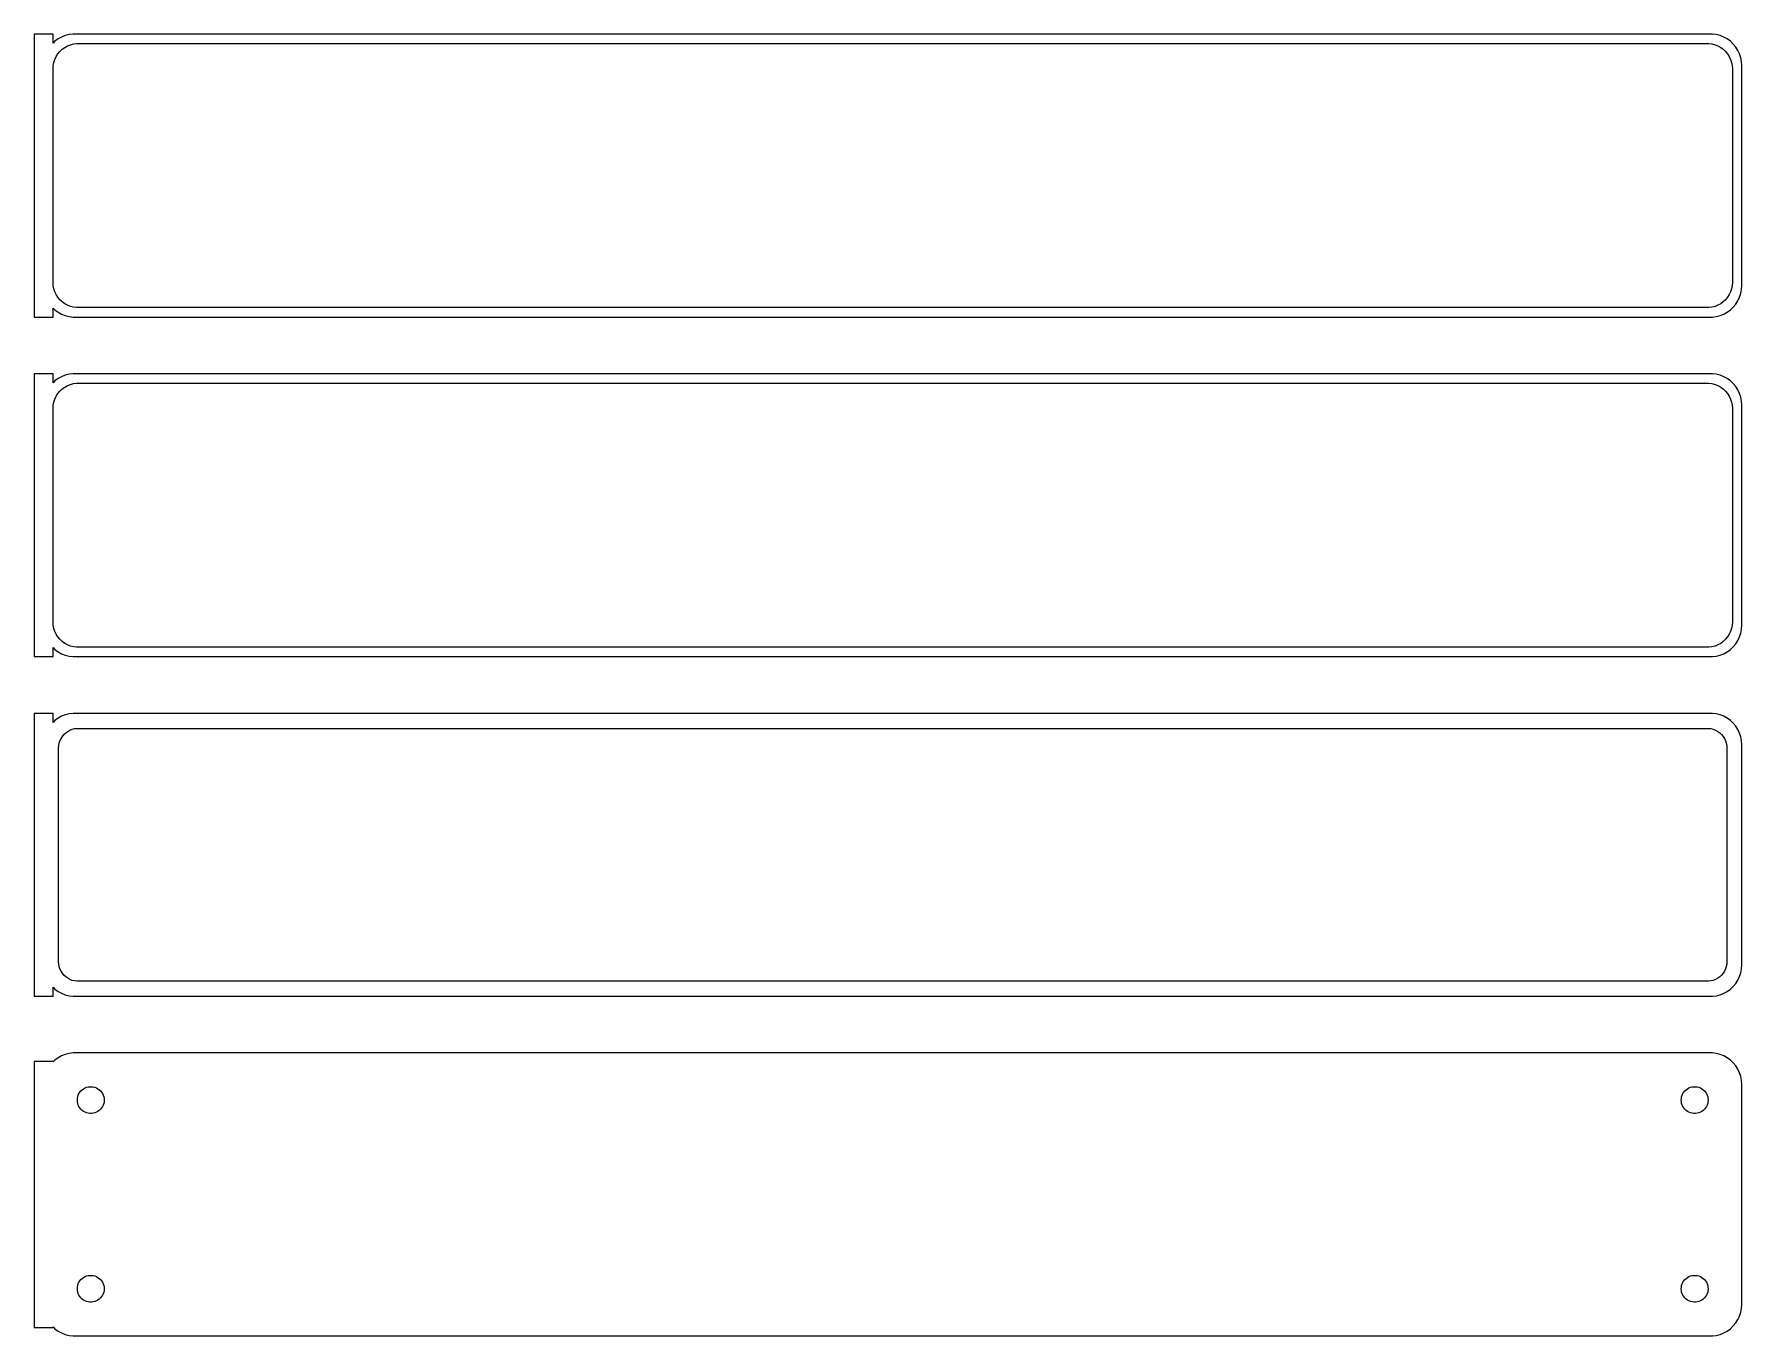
# Model space of a CAD drawing. Header units: metres. Extents: x -136 to 135, y 194 to 400.
import ezdxf

# ---------------------------------------------------------------- set-up
doc = ezdxf.new("R2010")
doc.units = ezdxf.units.M

msp = doc.modelspace()

# ---------------------------------------------------------------- linework, layer by layer
for p, q in [((-133.5, 400.49), (-136.5, 400.49)), ((-136.5, 400.49), (-136.5, 355.51)), ((-133.5, 399.059), (-133.5, 400.49)), ((-133.187, 399.353), (-133.5, 399.059)), ((-132.679, 399.722), (-133.187, 399.353)), ((-132.129, 400.024), (-132.679, 399.722)), ((-131.545, 400.255), (-132.129, 400.024)), ((-130.937, 400.411), (-131.545, 400.255)), ((-130.314, 400.49), (-130.937, 400.411)), ((130.314, 400.49), (-130.314, 400.49)), ((130.937, 400.411), (130.314, 400.49)), ((131.545, 400.255), (130.937, 400.411)), ((132.129, 400.024), (131.545, 400.255)), ((132.679, 399.722), (132.129, 400.024)), ((133.187, 399.353), (132.679, 399.722)), ((133.645, 398.923), (133.187, 399.353)), ((-133.374, 395.995), (-133.219, 396.472)), ((-133.219, 396.472), (-133.005, 396.927)), ((-133.005, 396.927), (-132.736, 397.351)), ((-132.736, 397.351), (-132.416, 397.738)), ((-132.416, 397.738), (-132.05, 398.082)), ((-132.05, 398.082), (-131.643, 398.377)), ((-131.643, 398.377), (-131.203, 398.619)), ((-131.203, 398.619), (-130.736, 398.804)), ((-130.736, 398.804), (-130.25, 398.929)), ((-130.25, 398.929), (-129.751, 398.992)), ((-129.751, 398.992), (129.751, 398.992)), ((129.751, 398.992), (130.25, 398.929)), ((130.25, 398.929), (130.736, 398.804)), ((130.736, 398.804), (131.203, 398.619)), ((131.203, 398.619), (131.643, 398.377)), ((131.643, 398.377), (132.05, 398.082)), ((132.05, 398.082), (132.416, 397.738)), ((132.416, 397.738), (132.736, 397.351)), ((132.736, 397.351), (133.005, 396.927)), ((133.005, 396.927), (133.219, 396.472)), ((133.219, 396.472), (133.374, 395.995)), ((134.045, 398.439), (133.645, 398.923)), ((134.382, 397.909), (134.045, 398.439)), ((134.649, 397.341), (134.382, 397.909)), ((134.843, 396.743), (134.649, 397.341)), ((134.961, 396.127), (134.843, 396.743)), ((-133.5, 395), (-133.468, 395.501)), ((-133.5, 361), (-133.5, 395)), ((-133.468, 395.501), (-133.374, 395.995)), ((133.374, 395.995), (133.468, 395.501)), ((133.468, 395.501), (133.5, 395)), ((133.5, 395), (133.5, 361)), ((135, 395.5), (134.961, 396.127)), ((135, 360.5), (135, 395.5)), ((-133.468, 360.499), (-133.5, 361)), ((-133.374, 360.005), (-133.468, 360.499)), ((-133.219, 359.528), (-133.374, 360.005)), ((-133.005, 359.073), (-133.219, 359.528)), ((-132.736, 358.649), (-133.005, 359.073)), ((-132.416, 358.262), (-132.736, 358.649)), ((132.736, 358.649), (132.416, 358.262)), ((133.005, 359.073), (132.736, 358.649)), ((133.219, 359.528), (133.005, 359.073)), ((133.374, 360.005), (133.219, 359.528)), ((133.468, 360.499), (133.374, 360.005)), ((133.5, 361), (133.468, 360.499)), ((134.382, 358.091), (134.649, 358.659)), ((134.649, 358.659), (134.843, 359.257)), ((134.843, 359.257), (134.961, 359.873)), ((134.961, 359.873), (135, 360.5)), ((-133.5, 356.941), (-133.187, 356.647)), ((-133.5, 355.51), (-133.5, 356.941)), ((-133.187, 356.647), (-132.679, 356.278)), ((-132.679, 356.278), (-132.129, 355.976)), ((-132.05, 357.918), (-132.416, 358.262)), ((-132.129, 355.976), (-131.545, 355.745)), ((-131.643, 357.623), (-132.05, 357.918)), ((-131.203, 357.381), (-131.643, 357.623)), ((-131.545, 355.745), (-130.937, 355.589)), ((-130.736, 357.196), (-131.203, 357.381)), ((-130.25, 357.071), (-130.736, 357.196)), ((-129.751, 357.008), (-130.25, 357.071)), ((129.751, 357.008), (-129.751, 357.008)), ((130.25, 357.071), (129.751, 357.008)), ((130.736, 357.196), (130.25, 357.071)), ((131.203, 357.381), (130.736, 357.196)), ((130.937, 355.589), (131.545, 355.745)), ((131.643, 357.623), (131.203, 357.381)), ((131.545, 355.745), (132.129, 355.976)), ((132.05, 357.918), (131.643, 357.623)), ((132.416, 358.262), (132.05, 357.918)), ((132.129, 355.976), (132.679, 356.278)), ((132.679, 356.278), (133.187, 356.647)), ((133.187, 356.647), (133.645, 357.077)), ((133.645, 357.077), (134.045, 357.561)), ((134.045, 357.561), (134.382, 358.091)), ((-136.5, 355.51), (-133.5, 355.51)), ((-130.937, 355.589), (-130.314, 355.51)), ((-130.314, 355.51), (130.314, 355.51)), ((130.314, 355.51), (130.937, 355.589)), ((-133.5, 346.49), (-136.5, 346.49)), ((-136.5, 346.49), (-136.5, 301.51)), ((-133.5, 345.059), (-133.5, 346.49)), ((-133.187, 345.353), (-133.5, 345.059)), ((-132.679, 345.722), (-133.187, 345.353)), ((-132.129, 346.024), (-132.679, 345.722)), ((-131.545, 346.255), (-132.129, 346.024)), ((-130.937, 346.411), (-131.545, 346.255)), ((-130.314, 346.49), (-130.937, 346.411)), ((-130.736, 344.804), (-130.25, 344.929)), ((130.314, 346.49), (-130.314, 346.49)), ((-130.25, 344.929), (-129.751, 344.992)), ((-129.751, 344.992), (129.751, 344.992)), ((129.751, 344.992), (130.25, 344.929)), ((130.25, 344.929), (130.736, 344.804)), ((130.937, 346.411), (130.314, 346.49)), ((131.545, 346.255), (130.937, 346.411)), ((132.129, 346.024), (131.545, 346.255)), ((132.679, 345.722), (132.129, 346.024)), ((133.187, 345.353), (132.679, 345.722)), ((133.645, 344.923), (133.187, 345.353)), ((134.045, 344.439), (133.645, 344.923)), ((-133.374, 341.995), (-133.219, 342.472)), ((-133.219, 342.472), (-133.005, 342.927)), ((-133.005, 342.927), (-132.736, 343.351)), ((-132.736, 343.351), (-132.416, 343.738)), ((-132.416, 343.738), (-132.05, 344.082)), ((-132.05, 344.082), (-131.643, 344.377)), ((-131.643, 344.377), (-131.203, 344.619)), ((-131.203, 344.619), (-130.736, 344.804)), ((130.736, 344.804), (131.203, 344.619)), ((131.203, 344.619), (131.643, 344.377)), ((131.643, 344.377), (132.05, 344.082)), ((132.05, 344.082), (132.416, 343.738)), ((132.416, 343.738), (132.736, 343.351)), ((132.736, 343.351), (133.005, 342.927)), ((133.005, 342.927), (133.219, 342.472)), ((133.219, 342.472), (133.374, 341.995)), ((134.382, 343.909), (134.045, 344.439)), ((134.649, 343.341), (134.382, 343.909)), ((134.843, 342.743), (134.649, 343.341)), ((134.961, 342.127), (134.843, 342.743)), ((135, 341.5), (134.961, 342.127)), ((-133.5, 341), (-133.468, 341.501)), ((-133.5, 307), (-133.5, 341)), ((-133.468, 341.501), (-133.374, 341.995)), ((133.374, 341.995), (133.468, 341.501)), ((133.468, 341.501), (133.5, 341)), ((133.5, 341), (133.5, 307)), ((135, 306.5), (135, 341.5)), ((-133.468, 306.499), (-133.5, 307)), ((133.5, 307), (133.468, 306.499)), ((-133.374, 306.005), (-133.468, 306.499)), ((-133.219, 305.528), (-133.374, 306.005)), ((-133.005, 305.073), (-133.219, 305.528)), ((-132.736, 304.649), (-133.005, 305.073)), ((-132.416, 304.262), (-132.736, 304.649)), ((-132.05, 303.918), (-132.416, 304.262)), ((132.416, 304.262), (132.05, 303.918)), ((132.736, 304.649), (132.416, 304.262)), ((133.005, 305.073), (132.736, 304.649)), ((133.219, 305.528), (133.005, 305.073)), ((133.374, 306.005), (133.219, 305.528)), ((133.468, 306.499), (133.374, 306.005)), ((134.045, 303.561), (134.382, 304.091)), ((134.382, 304.091), (134.649, 304.659)), ((134.649, 304.659), (134.843, 305.257)), ((134.843, 305.257), (134.961, 305.873)), ((134.961, 305.873), (135, 306.5)), ((-136.5, 301.51), (-133.5, 301.51)), ((-133.5, 302.941), (-133.187, 302.647)), ((-133.5, 301.51), (-133.5, 302.941)), ((-133.187, 302.647), (-132.679, 302.278)), ((-132.679, 302.278), (-132.129, 301.976)), ((-132.129, 301.976), (-131.545, 301.745)), ((-131.643, 303.623), (-132.05, 303.918)), ((-131.203, 303.381), (-131.643, 303.623)), ((-131.545, 301.745), (-130.937, 301.589)), ((-130.736, 303.196), (-131.203, 303.381)), ((-130.937, 301.589), (-130.314, 301.51)), ((-130.25, 303.071), (-130.736, 303.196)), ((-130.314, 301.51), (130.314, 301.51)), ((-129.751, 303.008), (-130.25, 303.071)), ((129.751, 303.008), (-129.751, 303.008)), ((130.25, 303.071), (129.751, 303.008)), ((130.736, 303.196), (130.25, 303.071)), ((130.314, 301.51), (130.937, 301.589)), ((131.203, 303.381), (130.736, 303.196)), ((130.937, 301.589), (131.545, 301.745)), ((131.643, 303.623), (131.203, 303.381)), ((131.545, 301.745), (132.129, 301.976)), ((132.05, 303.918), (131.643, 303.623)), ((132.129, 301.976), (132.679, 302.278)), ((132.679, 302.278), (133.187, 302.647)), ((133.187, 302.647), (133.645, 303.077)), ((133.645, 303.077), (134.045, 303.561)), ((-133.5, 292.479), (-136.5, 292.479)), ((-136.5, 292.479), (-136.5, 247.521)), ((-133.5, 291.059), (-133.5, 292.479)), ((-133.187, 291.353), (-133.5, 291.059)), ((-132.679, 291.722), (-133.187, 291.353)), ((-132.129, 292.024), (-132.679, 291.722)), ((-131.545, 292.255), (-132.129, 292.024)), ((-130.937, 292.411), (-131.545, 292.255)), ((-130.314, 292.49), (-130.937, 292.411)), ((130.314, 292.49), (-130.314, 292.49)), ((130.937, 292.411), (130.314, 292.49)), ((131.545, 292.255), (130.937, 292.411)), ((132.129, 292.024), (131.545, 292.255)), ((132.679, 291.722), (132.129, 292.024)), ((133.187, 291.353), (132.679, 291.722)), ((133.645, 290.923), (133.187, 291.353)), ((134.045, 290.439), (133.645, 290.923)), ((-132.515, 287.774), (-132.394, 288.146)), ((-132.394, 288.146), (-132.228, 288.5)), ((-132.228, 288.5), (-132.018, 288.83)), ((-132.018, 288.83), (-131.769, 289.131)), ((-131.769, 289.131), (-131.484, 289.399)), ((-131.484, 289.399), (-131.168, 289.628)), ((-131.168, 289.628), (-130.825, 289.817)), ((-130.825, 289.817), (-130.462, 289.961)), ((-130.462, 289.961), (-130.083, 290.058)), ((-130.083, 290.058), (-129.695, 290.107)), ((-129.695, 290.107), (129.695, 290.107)), ((129.695, 290.107), (130.083, 290.058)), ((130.083, 290.058), (130.462, 289.961)), ((130.462, 289.961), (130.825, 289.817)), ((130.825, 289.817), (131.168, 289.628)), ((131.168, 289.628), (131.484, 289.399)), ((131.484, 289.399), (131.769, 289.131)), ((131.769, 289.131), (132.018, 288.83)), ((132.018, 288.83), (132.228, 288.5)), ((132.228, 288.5), (132.394, 288.146)), ((132.394, 288.146), (132.515, 287.774)), ((134.382, 289.909), (134.045, 290.439)), ((134.649, 289.341), (134.382, 289.909)), ((134.843, 288.743), (134.649, 289.341)), ((134.961, 288.127), (134.843, 288.743)), ((135, 287.5), (134.961, 288.127)), ((-132.613, 287), (-132.588, 287.39)), ((-132.613, 253), (-132.613, 287)), ((-132.588, 287.39), (-132.515, 287.774)), ((132.515, 287.774), (132.588, 287.39)), ((132.588, 287.39), (132.613, 287)), ((132.613, 287), (132.613, 253)), ((135, 252.5), (135, 287.5)), ((-132.588, 252.61), (-132.613, 253)), ((-132.515, 252.226), (-132.588, 252.61)), ((132.588, 252.61), (132.515, 252.226)), ((132.613, 253), (132.588, 252.61)), ((134.961, 251.873), (135, 252.5)), ((-132.394, 251.854), (-132.515, 252.226)), ((-132.228, 251.5), (-132.394, 251.854)), ((-132.018, 251.17), (-132.228, 251.5)), ((-131.769, 250.869), (-132.018, 251.17)), ((-131.484, 250.601), (-131.769, 250.869)), ((-131.168, 250.372), (-131.484, 250.601)), ((-130.825, 250.183), (-131.168, 250.372)), ((-130.462, 250.039), (-130.825, 250.183)), ((-130.083, 249.942), (-130.462, 250.039)), ((-129.695, 249.893), (-130.083, 249.942)), ((129.695, 249.893), (-129.695, 249.893)), ((130.083, 249.942), (129.695, 249.893)), ((130.462, 250.039), (130.083, 249.942)), ((130.825, 250.183), (130.462, 250.039)), ((131.168, 250.372), (130.825, 250.183)), ((131.484, 250.601), (131.168, 250.372)), ((131.769, 250.869), (131.484, 250.601)), ((132.018, 251.17), (131.769, 250.869)), ((132.228, 251.5), (132.018, 251.17)), ((132.394, 251.854), (132.228, 251.5)), ((132.515, 252.226), (132.394, 251.854)), ((134.045, 249.561), (134.382, 250.091)), ((134.382, 250.091), (134.649, 250.659)), ((134.649, 250.659), (134.843, 251.257)), ((134.843, 251.257), (134.961, 251.873)), ((-136.5, 247.521), (-133.5, 247.521)), ((-133.5, 247.521), (-133.5, 248.941)), ((-133.5, 248.941), (-133.187, 248.647)), ((-133.187, 248.647), (-132.679, 248.278)), ((-132.679, 248.278), (-132.129, 247.976)), ((-132.129, 247.976), (-131.545, 247.745)), ((-131.545, 247.745), (-130.937, 247.589)), ((-130.937, 247.589), (-130.314, 247.51)), ((-130.314, 247.51), (130.314, 247.51)), ((130.314, 247.51), (130.937, 247.589)), ((130.937, 247.589), (131.545, 247.745)), ((131.545, 247.745), (132.129, 247.976)), ((132.129, 247.976), (132.679, 248.278)), ((132.679, 248.278), (133.187, 248.647)), ((133.187, 248.647), (133.645, 249.077)), ((133.645, 249.077), (134.045, 249.561)), ((-133.5, 237.153), (-136.5, 237.153)), ((-136.5, 237.153), (-136.5, 194.847)), ((-133.187, 237.353), (-133.5, 237.059)), ((-133.5, 237.059), (-133.5, 237.153)), ((-132.679, 237.722), (-133.187, 237.353)), ((-132.129, 238.024), (-132.679, 237.722)), ((-131.545, 238.255), (-132.129, 238.024)), ((-130.937, 238.411), (-131.545, 238.255)), ((-130.314, 238.49), (-130.937, 238.411)), ((130.314, 238.49), (-130.314, 238.49)), ((130.937, 238.411), (130.314, 238.49)), ((131.545, 238.255), (130.937, 238.411)), ((132.129, 238.024), (131.545, 238.255)), ((132.679, 237.722), (132.129, 238.024)), ((133.187, 237.353), (132.679, 237.722)), ((133.645, 236.923), (133.187, 237.353)), ((134.045, 236.439), (133.645, 236.923)), ((134.382, 235.909), (134.045, 236.439)), ((134.649, 235.341), (134.382, 235.909)), ((134.843, 234.743), (134.649, 235.341)), ((134.961, 234.127), (134.843, 234.743)), ((135, 233.5), (134.961, 234.127)), ((135, 198.5), (135, 233.5)), ((-129.635, 231), (-129.618, 231.268)), ((-129.618, 230.732), (-129.635, 231)), ((-129.618, 231.268), (-129.568, 231.531)), ((-129.568, 231.531), (-129.485, 231.786)), ((-129.485, 231.786), (-129.371, 232.029)), ((-129.371, 232.029), (-129.227, 232.255)), ((-129.227, 232.255), (-129.057, 232.462)), ((-129.057, 232.462), (-128.861, 232.645)), ((-128.861, 232.645), (-128.644, 232.803)), ((-128.644, 232.803), (-128.409, 232.932)), ((-128.409, 232.932), (-128.16, 233.031)), ((-128.16, 233.031), (-127.9, 233.097)), ((-127.9, 233.097), (-127.634, 233.131)), ((-127.634, 233.131), (-127.366, 233.131)), ((-127.366, 233.131), (-127.1, 233.097)), ((-127.1, 233.097), (-126.84, 233.031)), ((-126.84, 233.031), (-126.591, 232.932)), ((-126.591, 232.932), (-126.356, 232.803)), ((-126.356, 232.803), (-126.139, 232.645)), ((-126.139, 232.645), (-125.943, 232.462)), ((-125.943, 232.462), (-125.773, 232.255)), ((-125.773, 232.255), (-125.629, 232.029)), ((-125.629, 232.029), (-125.515, 231.786)), ((-125.515, 231.786), (-125.432, 231.531)), ((-125.432, 231.531), (-125.382, 231.268)), ((-125.382, 231.268), (-125.365, 231)), ((-125.365, 231), (-125.382, 230.732)), ((125.365, 231), (125.382, 231.268)), ((125.382, 230.732), (125.365, 231)), ((125.382, 231.268), (125.432, 231.531)), ((125.432, 231.531), (125.515, 231.786)), ((125.515, 231.786), (125.629, 232.029)), ((125.629, 232.029), (125.773, 232.255)), ((125.773, 232.255), (125.943, 232.462)), ((125.943, 232.462), (126.139, 232.645)), ((126.139, 232.645), (126.356, 232.803)), ((126.356, 232.803), (126.591, 232.932)), ((126.591, 232.932), (126.84, 233.031)), ((126.84, 233.031), (127.1, 233.097)), ((127.1, 233.097), (127.366, 233.131)), ((127.366, 233.131), (127.634, 233.131)), ((127.634, 233.131), (127.9, 233.097)), ((127.9, 233.097), (128.16, 233.031)), ((128.16, 233.031), (128.409, 232.932)), ((128.409, 232.932), (128.644, 232.803)), ((128.644, 232.803), (128.861, 232.645)), ((128.861, 232.645), (129.057, 232.462)), ((129.057, 232.462), (129.227, 232.255)), ((129.227, 232.255), (129.371, 232.029)), ((129.371, 232.029), (129.485, 231.786)), ((129.485, 231.786), (129.568, 231.531)), ((129.568, 231.531), (129.618, 231.268)), ((129.618, 231.268), (129.635, 231)), ((129.635, 231), (129.618, 230.732)), ((-129.568, 230.469), (-129.618, 230.732)), ((-129.485, 230.214), (-129.568, 230.469)), ((-129.371, 229.971), (-129.485, 230.214)), ((-129.227, 229.745), (-129.371, 229.971)), ((-129.057, 229.538), (-129.227, 229.745)), ((-128.861, 229.355), (-129.057, 229.538)), ((-128.644, 229.197), (-128.861, 229.355)), ((-128.409, 229.068), (-128.644, 229.197)), ((-128.16, 228.969), (-128.409, 229.068)), ((-127.9, 228.903), (-128.16, 228.969)), ((-127.634, 228.869), (-127.9, 228.903)), ((-127.366, 228.869), (-127.634, 228.869)), ((-127.1, 228.903), (-127.366, 228.869)), ((-126.84, 228.969), (-127.1, 228.903)), ((-126.591, 229.068), (-126.84, 228.969)), ((-126.356, 229.197), (-126.591, 229.068)), ((-126.139, 229.355), (-126.356, 229.197)), ((-125.943, 229.538), (-126.139, 229.355)), ((-125.773, 229.745), (-125.943, 229.538)), ((-125.629, 229.971), (-125.773, 229.745)), ((-125.515, 230.214), (-125.629, 229.971)), ((-125.432, 230.469), (-125.515, 230.214)), ((-125.382, 230.732), (-125.432, 230.469)), ((125.432, 230.469), (125.382, 230.732)), ((125.515, 230.214), (125.432, 230.469)), ((125.629, 229.971), (125.515, 230.214)), ((125.773, 229.745), (125.629, 229.971)), ((125.943, 229.538), (125.773, 229.745)), ((126.139, 229.355), (125.943, 229.538)), ((126.356, 229.197), (126.139, 229.355)), ((126.591, 229.068), (126.356, 229.197)), ((126.84, 228.969), (126.591, 229.068)), ((127.1, 228.903), (126.84, 228.969)), ((127.366, 228.869), (127.1, 228.903)), ((127.634, 228.869), (127.366, 228.869)), ((127.9, 228.903), (127.634, 228.869)), ((128.16, 228.969), (127.9, 228.903)), ((128.409, 229.068), (128.16, 228.969)), ((128.644, 229.197), (128.409, 229.068)), ((128.861, 229.355), (128.644, 229.197)), ((129.057, 229.538), (128.861, 229.355)), ((129.227, 229.745), (129.057, 229.538)), ((129.371, 229.971), (129.227, 229.745)), ((129.485, 230.214), (129.371, 229.971)), ((129.568, 230.469), (129.485, 230.214)), ((129.618, 230.732), (129.568, 230.469)), ((-129.635, 201), (-129.618, 201.268)), ((-129.618, 200.732), (-129.635, 201)), ((-129.618, 201.268), (-129.568, 201.531)), ((-129.568, 201.531), (-129.485, 201.786)), ((-129.485, 201.786), (-129.371, 202.029)), ((-129.371, 202.029), (-129.227, 202.255)), ((-129.227, 202.255), (-129.057, 202.462)), ((-129.057, 202.462), (-128.861, 202.645)), ((-128.861, 202.645), (-128.644, 202.803)), ((-128.644, 202.803), (-128.409, 202.932)), ((-128.409, 202.932), (-128.16, 203.031)), ((-128.16, 203.031), (-127.9, 203.097)), ((-127.9, 203.097), (-127.634, 203.131)), ((-127.634, 203.131), (-127.366, 203.131)), ((-127.366, 203.131), (-127.1, 203.097)), ((-127.1, 203.097), (-126.84, 203.031)), ((-126.84, 203.031), (-126.591, 202.932)), ((-126.591, 202.932), (-126.356, 202.803)), ((-126.356, 202.803), (-126.139, 202.645)), ((-126.139, 202.645), (-125.943, 202.462)), ((-125.943, 202.462), (-125.773, 202.255)), ((-125.773, 202.255), (-125.629, 202.029)), ((-125.629, 202.029), (-125.515, 201.786)), ((-125.515, 201.786), (-125.432, 201.531)), ((-125.432, 201.531), (-125.382, 201.268)), ((-125.382, 201.268), (-125.365, 201)), ((-125.365, 201), (-125.382, 200.732)), ((125.365, 201), (125.382, 201.268)), ((125.382, 200.732), (125.365, 201)), ((125.382, 201.268), (125.432, 201.531)), ((125.432, 201.531), (125.515, 201.786)), ((125.515, 201.786), (125.629, 202.029)), ((125.629, 202.029), (125.773, 202.255)), ((125.773, 202.255), (125.943, 202.462)), ((125.943, 202.462), (126.139, 202.645)), ((126.139, 202.645), (126.356, 202.803)), ((126.356, 202.803), (126.591, 202.932)), ((126.591, 202.932), (126.84, 203.031)), ((126.84, 203.031), (127.1, 203.097)), ((127.1, 203.097), (127.366, 203.131)), ((127.366, 203.131), (127.634, 203.131)), ((127.634, 203.131), (127.9, 203.097)), ((127.9, 203.097), (128.16, 203.031)), ((128.16, 203.031), (128.409, 202.932)), ((128.409, 202.932), (128.644, 202.803)), ((128.644, 202.803), (128.861, 202.645)), ((128.861, 202.645), (129.057, 202.462)), ((129.057, 202.462), (129.227, 202.255)), ((129.227, 202.255), (129.371, 202.029)), ((129.371, 202.029), (129.485, 201.786)), ((129.485, 201.786), (129.568, 201.531)), ((129.568, 201.531), (129.618, 201.268)), ((129.618, 201.268), (129.635, 201)), ((129.635, 201), (129.618, 200.732)), ((-129.568, 200.469), (-129.618, 200.732)), ((-129.485, 200.214), (-129.568, 200.469)), ((-129.371, 199.971), (-129.485, 200.214)), ((-129.227, 199.745), (-129.371, 199.971)), ((-129.057, 199.538), (-129.227, 199.745)), ((-128.861, 199.355), (-129.057, 199.538)), ((-128.644, 199.197), (-128.861, 199.355)), ((-128.409, 199.068), (-128.644, 199.197)), ((-128.16, 198.969), (-128.409, 199.068)), ((-127.9, 198.903), (-128.16, 198.969)), ((-127.634, 198.869), (-127.9, 198.903)), ((-127.366, 198.869), (-127.634, 198.869)), ((-127.1, 198.903), (-127.366, 198.869)), ((-126.84, 198.969), (-127.1, 198.903)), ((-126.591, 199.068), (-126.84, 198.969)), ((-126.356, 199.197), (-126.591, 199.068)), ((-126.139, 199.355), (-126.356, 199.197)), ((-125.943, 199.538), (-126.139, 199.355)), ((-125.773, 199.745), (-125.943, 199.538)), ((-125.629, 199.971), (-125.773, 199.745)), ((-125.515, 200.214), (-125.629, 199.971)), ((-125.432, 200.469), (-125.515, 200.214)), ((-125.382, 200.732), (-125.432, 200.469)), ((125.432, 200.469), (125.382, 200.732)), ((125.515, 200.214), (125.432, 200.469)), ((125.629, 199.971), (125.515, 200.214)), ((125.773, 199.745), (125.629, 199.971)), ((125.943, 199.538), (125.773, 199.745)), ((126.139, 199.355), (125.943, 199.538)), ((126.356, 199.197), (126.139, 199.355)), ((126.591, 199.068), (126.356, 199.197)), ((126.84, 198.969), (126.591, 199.068)), ((127.1, 198.903), (126.84, 198.969)), ((127.366, 198.869), (127.1, 198.903)), ((127.634, 198.869), (127.366, 198.869)), ((127.9, 198.903), (127.634, 198.869)), ((128.16, 198.969), (127.9, 198.903)), ((128.409, 199.068), (128.16, 198.969)), ((128.644, 199.197), (128.409, 199.068)), ((128.861, 199.355), (128.644, 199.197)), ((129.057, 199.538), (128.861, 199.355)), ((129.227, 199.745), (129.057, 199.538)), ((129.371, 199.971), (129.227, 199.745)), ((129.485, 200.214), (129.371, 199.971)), ((129.568, 200.469), (129.485, 200.214)), ((129.618, 200.732), (129.568, 200.469)), ((134.961, 197.873), (135, 198.5)), ((133.645, 195.077), (134.045, 195.561)), ((134.045, 195.561), (134.382, 196.091)), ((134.382, 196.091), (134.649, 196.659)), ((134.649, 196.659), (134.843, 197.257)), ((134.843, 197.257), (134.961, 197.873)), ((-136.5, 194.847), (-133.5, 194.847)), ((-133.5, 194.847), (-133.5, 194.941)), ((-133.5, 194.941), (-133.187, 194.647)), ((-133.187, 194.647), (-132.679, 194.278)), ((-132.679, 194.278), (-132.129, 193.976)), ((-132.129, 193.976), (-131.545, 193.745)), ((-131.545, 193.745), (-130.937, 193.589)), ((-130.937, 193.589), (-130.314, 193.51)), ((-130.314, 193.51), (130.314, 193.51)), ((130.314, 193.51), (130.937, 193.589)), ((130.937, 193.589), (131.545, 193.745)), ((131.545, 193.745), (132.129, 193.976)), ((132.129, 193.976), (132.679, 194.278)), ((132.679, 194.278), (133.187, 194.647)), ((133.187, 194.647), (133.645, 195.077))]:
    msp.add_line(p, q)

doc.saveas('drawing.dxf')
